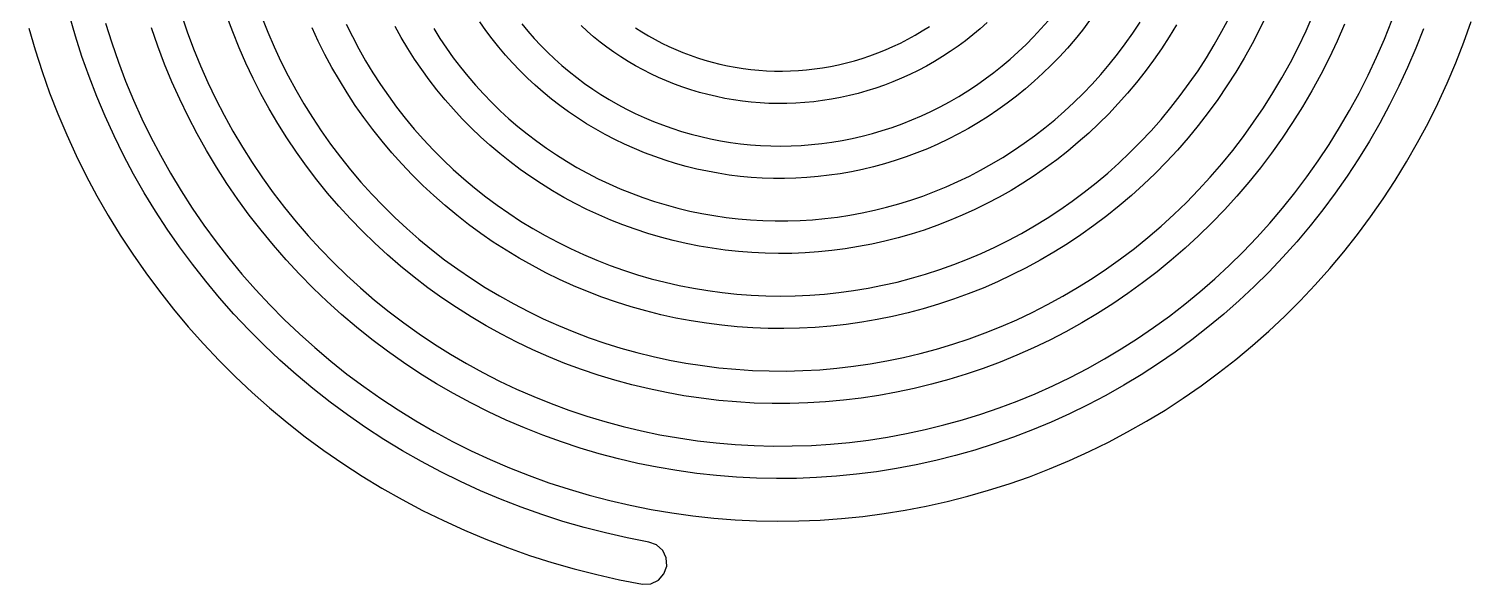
# Model space of a CAD drawing. Header units: metres. Extents: x -106 to 106, y -110 to 110.
# Drawn here: x -102.6 to 100.8, y -109.9 to -31.7 of the extents above; entities that cross this region are included whole.
import ezdxf

# ---------------------------------------------------------------- set-up
doc = ezdxf.new("R2010")
doc.units = ezdxf.units.M

msp = doc.modelspace()

# ---------------------------------------------------------------- linework, layer by layer
for p, q in [((-95.9902, -32.6777), (-96.8218, -29.7863)), ((-81.0438, -29.6578), (-80.2212, -32.0862)), ((-73.8233, -32.0993), (-74.6503, -29.858)), ((-69.7101, -30.0219), (-68.8794, -32.119)), ((65.612, -32.0011), (66.6236, -30.0817)), ((71.9297, -29.6473), (70.9272, -31.7273)), ((77.4769, -31.9337), (78.4837, -29.6565)), ((88.5155, -33.0946), (89.553, -30.4863)), ((-102.557, -31.5505), (-101.67, -34.6113)), ((-91.744, -30.8753), (-90.8814, -33.6181)), ((-84.3737, -34.0892), (-85.2541, -31.5364)), ((-80.2212, -32.0862), (-79.3257, -34.4918)), ((-72.929, -34.3178), (-73.8233, -32.0993)), ((-68.8794, -32.119), (-67.9855, -34.1932)), ((-61.7513, -33.3888), (-62.6253, -31.4973)), ((-57.8135, -30.9993), (-56.9551, -32.7506)), ((-50.0648, -32.8865), (-50.9333, -31.3344)), ((-45.4917, -31.6175), (-44.614, -33.0126)), ((-38.1281, -31.88), (-38.9785, -30.673)), ((-37.2403, -33.0635), (-38.1281, -31.88)), ((-33.0763, -30.9523), (-32.2145, -31.9904)), ((-32.2145, -31.9904), (-31.3201, -33.0045)), ((-23.8452, -31.9908), (-24.7217, -31.191)), ((-22.9431, -32.7661), (-23.8452, -31.9908)), ((-17.0273, -31.4914), (-16.1305, -32.072)), ((-16.1305, -32.072), (-15.2142, -32.6271)), ((22.373, -32.553), (23.388, -31.9556)), ((23.388, -31.9556), (24.3871, -31.3266)), ((30.5308, -32.512), (29.4866, -33.3285)), ((31.5524, -31.6628), (30.5308, -32.512)), ((32.5505, -30.7815), (31.5524, -31.6628)), ((39.0683, -32.7822), (40.1021, -31.6707)), ((40.1021, -31.6707), (41.1042, -30.5267)), ((45.9578, -31.8227), (44.9131, -33.1128)), ((46.9655, -30.4998), (45.9578, -31.8227)), ((51.9976, -33.7676), (53.0619, -32.2621)), ((53.0619, -32.2621), (54.0826, -30.7232)), ((59.2328, -31.0979), (58.1971, -32.7924)), ((64.5452, -33.887), (65.612, -32.0011)), ((70.9272, -31.7273), (69.8647, -33.7739)), ((76.4042, -34.1772), (77.4769, -31.9337)), ((82.8955, -30.9933), (81.847, -33.4011)), ((94.0186, -31.6408), (92.9448, -34.3813)), ((99.7052, -33.5545), (100.752, -30.6109)), ((-95.0722, -35.546), (-95.9902, -32.6777)), ((-90.8814, -33.6181), (-89.9368, -36.3368)), ((-83.4169, -36.6174), (-84.3737, -34.0892)), ((-79.3257, -34.4918), (-78.358, -36.8725)), ((-71.968, -36.5115), (-72.929, -34.3178)), ((-67.9855, -34.1932), (-67.0292, -36.2426)), ((-60.8201, -35.2562), (-61.7513, -33.3888)), ((-56.9551, -32.7506), (-56.0436, -34.4783)), ((-56.0436, -34.4783), (-55.0797, -36.1806)), ((-49.1491, -34.4146), (-50.0648, -32.8865)), ((-48.1867, -35.9173), (-49.1491, -34.4146)), ((-44.614, -33.0126), (-43.6936, -34.3835)), ((-43.6936, -34.3835), (-42.7311, -35.7287)), ((-36.3159, -34.2223), (-37.2403, -33.0635)), ((-35.3553, -35.3553), (-36.3159, -34.2223)), ((-31.3201, -33.0045), (-30.3939, -33.9937)), ((-30.3939, -33.9937), (-29.4364, -34.9569)), ((-22.0158, -33.5159), (-22.9431, -32.7661)), ((-21.0642, -34.2394), (-22.0158, -33.5159)), ((-20.0891, -34.9359), (-21.0642, -34.2394)), ((-15.2142, -32.6271), (-14.2792, -33.1559)), ((-14.2792, -33.1559), (-13.3261, -33.6579)), ((-13.3261, -33.6579), (-12.3558, -34.1324)), ((-12.3558, -34.1324), (-11.369, -34.579)), ((18.1753, -34.6189), (19.2434, -34.1516)), ((19.2434, -34.1516), (20.2998, -33.6513)), ((20.2998, -33.6513), (21.3433, -33.1183)), ((21.3433, -33.1183), (22.373, -32.553)), ((28.4209, -34.1118), (27.3347, -34.8612)), ((29.4866, -33.3285), (28.4209, -34.1118)), ((36.91, -34.904), (38.0039, -33.8602)), ((38.0039, -33.8602), (39.0683, -32.7822)), ((43.8323, -34.3689), (42.7166, -35.5901)), ((44.9131, -33.1128), (43.8323, -34.3689)), ((50.8907, -35.2384), (51.9976, -33.7676)), ((57.113, -34.4528), (55.9817, -36.0778)), ((58.1971, -32.7924), (57.113, -34.4528)), ((63.4244, -35.7378), (64.5452, -33.887)), ((69.8647, -33.7739), (68.7433, -35.7855)), ((75.2666, -36.3853), (76.4042, -34.1772)), ((81.847, -33.4011), (80.7286, -35.774)), ((87.4022, -35.6682), (88.5155, -33.0946)), ((92.9448, -34.3813), (91.7912, -37.086)), ((98.5721, -36.4629), (99.7052, -33.5545)), ((-101.67, -34.6113), (-100.692, -37.6473)), ((-94.0685, -38.3886), (-95.0722, -35.546)), ((-89.9368, -36.3368), (-88.9108, -39.0291)), ((-70.941, -38.6783), (-71.968, -36.5115)), ((-67.0292, -36.2426), (-66.011, -38.2653)), ((-59.8324, -37.0977), (-60.8201, -35.2562)), ((-55.0797, -36.1806), (-54.064, -37.856)), ((-47.1783, -37.3931), (-48.1867, -35.9173)), ((-42.7311, -35.7287), (-41.7271, -37.0471)), ((-34.3595, -36.4614), (-35.3553, -35.3553)), ((-33.3291, -37.5395), (-34.3595, -36.4614)), ((-29.4364, -34.9569), (-28.4486, -35.8932)), ((-28.4486, -35.8932), (-27.431, -36.8015)), ((-19.091, -35.6046), (-20.0891, -34.9359)), ((-18.071, -36.2448), (-19.091, -35.6046)), ((-17.0297, -36.8558), (-18.071, -36.2448)), ((-11.369, -34.579), (-10.3665, -34.9969)), ((-10.3665, -34.9969), (-9.3493, -35.3857)), ((-9.3493, -35.3857), (-8.3181, -35.7449)), ((-8.3181, -35.7449), (-7.27379, -36.074)), ((-7.27379, -36.074), (-6.21725, -36.3725)), ((-6.21725, -36.3725), (-5.1494, -36.6399)), ((11.5772, -36.7181), (12.6942, -36.4529)), ((12.6942, -36.4529), (13.8058, -36.1537)), ((13.8058, -36.1537), (14.9106, -35.8205)), ((14.9106, -35.8205), (16.0079, -35.4536)), ((16.0079, -35.4536), (17.0965, -35.053)), ((17.0965, -35.053), (18.1753, -34.6189)), ((25.1052, -36.2565), (23.9641, -36.9015)), ((26.2291, -35.5763), (25.1052, -36.2565)), ((27.3347, -34.8612), (26.2291, -35.5763)), ((34.6381, -36.8858), (35.7877, -35.9128)), ((35.7877, -35.9128), (36.91, -34.904)), ((42.7166, -35.5901), (41.567, -36.7754)), ((49.7424, -36.6733), (50.8907, -35.2384)), ((55.9817, -36.0778), (54.8044, -37.666)), ((62.2506, -37.552), (63.4244, -35.7378)), ((68.7433, -35.7855), (67.5642, -37.7603)), ((74.0654, -38.556), (75.2666, -36.3853)), ((80.7286, -35.774), (79.5416, -38.11)), ((86.2141, -38.2048), (87.4022, -35.6682)), ((97.3543, -39.3337), (98.5721, -36.4629)), ((-100.692, -37.6473), (-99.6237, -40.6557)), ((-92.9796, -41.2029), (-94.0685, -38.3886)), ((-82.3842, -39.1189), (-83.4169, -36.6174)), ((-78.358, -36.8725), (-77.3188, -39.2261)), ((-66.011, -38.2653), (-64.9318, -40.2594)), ((-58.7889, -38.9115), (-59.8324, -37.0977)), ((-54.064, -37.856), (-52.9974, -39.503)), ((-46.1248, -38.8407), (-47.1783, -37.3931)), ((-41.7271, -37.0471), (-40.6825, -38.3372)), ((-40.6825, -38.3372), (-39.598, -39.598)), ((-32.2649, -38.5884), (-33.3291, -37.5395)), ((-31.1678, -39.6072), (-32.2649, -38.5884)), ((-27.431, -36.8015), (-26.3845, -37.681)), ((-26.3845, -37.681), (-25.31, -38.5307)), ((-25.31, -38.5307), (-24.2081, -39.3498)), ((-15.9681, -37.4367), (-17.0297, -36.8558)), ((-14.887, -37.9871), (-15.9681, -37.4367)), ((-13.7872, -38.5061), (-14.887, -37.9871)), ((-12.6697, -38.9933), (-13.7872, -38.5061)), ((-5.1494, -36.6399), (-4.07114, -36.8759)), ((-4.07114, -36.8759), (-2.9834, -37.0802)), ((-2.9834, -37.0802), (-1.88712, -37.2522)), ((-1.88712, -37.2522), (-0.78323, -37.3918)), ((-0.78323, -37.3918), (0.32724, -37.4986)), ((0.32724, -37.4986), (1.44337, -37.5723)), ((1.44337, -37.5723), (2.56416, -37.6127)), ((2.56416, -37.6127), (3.68863, -37.6196)), ((3.68863, -37.6196), (4.81573, -37.5928)), ((4.81573, -37.5928), (5.9445, -37.5322)), ((5.9445, -37.5322), (7.07388, -37.4375)), ((7.07388, -37.4375), (8.20288, -37.3089)), ((8.20288, -37.3089), (9.33044, -37.1461)), ((9.33044, -37.1461), (10.4556, -36.9492)), ((10.4556, -36.9492), (11.5772, -36.7181)), ((20.4485, -38.6205), (19.2496, -39.1205)), ((21.6346, -38.0839), (20.4485, -38.6205)), ((22.8069, -37.5107), (21.6346, -38.0839)), ((23.9641, -36.9015), (22.8069, -37.5107)), ((32.2615, -38.7215), (33.4623, -37.8223)), ((33.4623, -37.8223), (34.6381, -36.8858)), ((40.3849, -37.9239), (39.1712, -39.0347)), ((41.567, -36.7754), (40.3849, -37.9239)), ((47.3263, -39.4308), (48.5539, -38.0711)), ((48.5539, -38.0711), (49.7424, -36.6733)), ((54.8044, -37.666), (53.5822, -39.2162)), ((61.0251, -39.328), (62.2506, -37.552)), ((67.5642, -37.7603), (66.3284, -39.6967)), ((72.8017, -40.6875), (74.0654, -38.556)), ((79.5416, -38.11), (78.2872, -40.407)), ((84.9526, -40.7025), (86.2141, -38.2048)), ((91.7912, -37.086), (90.559, -39.7526)), ((-99.6237, -40.6557), (-98.4651, -43.6337)), ((-88.9108, -39.0291), (-87.8042, -41.6925)), ((-81.2764, -41.5912), (-82.3842, -39.1189)), ((-77.3188, -39.2261), (-76.2089, -41.5504)), ((-69.8487, -40.8163), (-70.941, -38.6783)), ((-64.9318, -40.2594), (-63.7923, -42.2232)), ((-57.6904, -40.6961), (-58.7889, -38.9115)), ((-52.9974, -39.503), (-51.8805, -41.12)), ((-45.0267, -40.2586), (-46.1248, -38.8407)), ((-43.8851, -41.6454), (-45.0267, -40.2586)), ((-39.598, -39.598), (-38.4744, -40.828)), ((-30.0385, -40.5948), (-31.1678, -39.6072)), ((-28.8781, -41.5501), (-30.0385, -40.5948)), ((-24.2081, -39.3498), (-23.08, -40.1373)), ((-23.08, -40.1373), (-21.9263, -40.8925)), ((-11.5354, -39.448), (-12.6697, -38.9933)), ((-10.3853, -39.8696), (-11.5354, -39.448)), ((-9.22021, -40.2576), (-10.3853, -39.8696)), ((-8.04129, -40.6115), (-9.22021, -40.2576)), ((-6.84947, -40.9308), (-8.04129, -40.6115)), ((15.5879, -40.3969), (14.3493, -40.7472)), ((16.8182, -40.0089), (15.5879, -40.3969)), ((18.0392, -39.5833), (16.8182, -40.0089)), ((19.2496, -39.1205), (18.0392, -39.5833)), ((28.5209, -41.1894), (29.7896, -40.4057)), ((29.7896, -40.4057), (31.0369, -39.5828)), ((31.0369, -39.5828), (32.2615, -38.7215)), ((37.9272, -40.1069), (36.6542, -41.1398)), ((39.1712, -39.0347), (37.9272, -40.1069)), ((46.0608, -40.7511), (47.3263, -39.4308)), ((53.5822, -39.2162), (52.3163, -40.7271)), ((59.7491, -41.0644), (61.0251, -39.328)), ((66.3284, -39.6967), (65.0373, -41.5931)), ((78.2872, -40.407), (76.9665, -42.6632)), ((90.559, -39.7526), (89.2495, -42.3788)), ((96.053, -42.1643), (97.3543, -39.3337)), ((-91.8065, -43.9863), (-92.9796, -41.2029)), ((-87.8042, -41.6925), (-86.6177, -44.3245)), ((-80.0944, -44.0323), (-81.2764, -41.5912)), ((-76.2089, -41.5504), (-75.0291, -43.8434)), ((-68.6919, -42.9234), (-69.8487, -40.8163)), ((-63.7923, -42.2232), (-62.5933, -44.1547)), ((-56.5377, -42.4497), (-57.6904, -40.6961)), ((-55.3316, -44.1707), (-56.5377, -42.4497)), ((-51.8805, -41.12), (-50.7143, -42.7054)), ((-42.7008, -43), (-43.8851, -41.6454)), ((-38.4744, -40.828), (-37.3127, -42.0262)), ((-37.3127, -42.0262), (-36.1136, -43.1914)), ((-27.6874, -42.4723), (-28.8781, -41.5501)), ((-26.4673, -43.3604), (-27.6874, -42.4723)), ((-21.9263, -40.8925), (-20.7482, -41.6144)), ((-20.7482, -41.6144), (-19.5465, -42.3024)), ((-19.5465, -42.3024), (-18.3221, -42.9557)), ((-5.64577, -41.2151), (-6.84947, -40.9308)), ((-4.4312, -41.4639), (-5.64577, -41.2151)), ((-3.20685, -41.6768), (-4.4312, -41.4639)), ((-1.97375, -41.8535), (-3.20685, -41.6768)), ((-0.73299, -41.9936), (-1.97375, -41.8535)), ((0.51433, -42.0968), (-0.73299, -41.9936)), ((1.76715, -42.163), (0.51433, -42.0968)), ((3.02434, -42.1917), (1.76715, -42.163)), ((4.28477, -42.1829), (3.02434, -42.1917)), ((5.54735, -42.1364), (4.28477, -42.1829)), ((6.81093, -42.052), (5.54735, -42.1364)), ((8.07437, -41.9296), (6.81093, -42.052)), ((9.33652, -41.7692), (8.07437, -41.9296)), ((10.5963, -41.5708), (9.33652, -41.7692)), ((11.8524, -41.3342), (10.5963, -41.5708)), ((13.1038, -41.0597), (11.8524, -41.3342)), ((14.3493, -40.7472), (13.1038, -41.0597)), ((24.5983, -43.3008), (25.924, -42.6375)), ((25.924, -42.6375), (27.2319, -41.9335)), ((27.2319, -41.9335), (28.5209, -41.1894)), ((35.3533, -42.1324), (34.0259, -43.0842)), ((36.6542, -41.1398), (35.3533, -42.1324)), ((43.4212, -43.2699), (44.7587, -42.0312)), ((44.7587, -42.0312), (46.0608, -40.7511)), ((51.008, -42.1975), (49.6586, -43.6261)), ((52.3163, -40.7271), (51.008, -42.1975)), ((58.4239, -42.7598), (59.7491, -41.0644)), ((65.0373, -41.5931), (63.6922, -43.4478)), ((71.4768, -42.778), (72.8017, -40.6875)), ((76.9665, -42.6632), (75.581, -44.8767)), ((83.6189, -43.1589), (84.9526, -40.7025)), ((89.2495, -42.3788), (87.864, -44.9623)), ((94.6695, -44.9524), (96.053, -42.1643)), ((-98.4651, -43.6337), (-97.2175, -46.5788)), ((-90.5501, -46.7364), (-91.8065, -43.9863)), ((-86.6177, -44.3245), (-85.3523, -46.9228)), ((-78.8391, -46.4398), (-80.0944, -44.0323)), ((-75.0291, -43.8434), (-73.7802, -46.103)), ((-67.4715, -44.9979), (-68.6919, -42.9234)), ((-62.5933, -44.1547), (-61.3358, -46.0522)), ((-54.0732, -45.8574), (-55.3316, -44.1707)), ((-50.7143, -42.7054), (-49.4996, -44.2578)), ((-49.4996, -44.2578), (-48.2374, -45.7756)), ((-41.4747, -44.3208), (-42.7008, -43)), ((-40.2077, -45.6068), (-41.4747, -44.3208)), ((-36.1136, -43.1914), (-34.8782, -44.3223)), ((-34.8782, -44.3223), (-33.6075, -45.4179)), ((-25.2188, -44.2133), (-26.4673, -43.3604)), ((-23.943, -45.0303), (-25.2188, -44.2133)), ((-18.3221, -42.9557), (-17.0762, -43.5734)), ((-17.0762, -43.5734), (-15.8098, -44.155)), ((-15.8098, -44.155), (-14.5238, -44.6996)), ((-14.5238, -44.6996), (-13.2194, -45.2068)), ((20.5273, -45.0431), (21.8987, -44.504)), ((21.8987, -44.504), (23.2561, -43.9231)), ((23.2561, -43.9231), (24.5983, -43.3008)), ((32.6731, -43.9944), (31.2964, -44.8623)), ((34.0259, -43.0842), (32.6731, -43.9944)), ((40.6456, -45.6196), (42.0497, -44.4664)), ((42.0497, -44.4664), (43.4212, -43.2699)), ((49.6586, -43.6261), (48.2693, -45.0119)), ((55.631, -46.022), (57.0508, -44.4128)), ((57.0508, -44.4128), (58.4239, -42.7598)), ((63.6922, -43.4478), (62.2943, -45.2595)), ((70.092, -44.8257), (71.4768, -42.778)), ((82.2142, -45.5721), (83.6189, -43.1589)), ((-97.2175, -46.5788), (-95.8818, -49.4883)), ((-89.2112, -49.4506), (-90.5501, -46.7364)), ((-77.5113, -48.8115), (-78.8391, -46.4398)), ((-73.7802, -46.103), (-72.4632, -48.3269)), ((-66.1884, -47.0376), (-67.4715, -44.9979)), ((-61.3358, -46.0522), (-60.0208, -47.9139)), ((-52.7633, -47.5083), (-54.0732, -45.8574)), ((-48.2374, -45.7756), (-46.9286, -47.2574)), ((-38.901, -46.8564), (-40.2077, -45.6068)), ((-33.6075, -45.4179), (-32.3024, -46.477)), ((-32.3024, -46.477), (-30.964, -47.4986)), ((-22.6409, -45.8105), (-23.943, -45.0303)), ((-21.3136, -46.5529), (-22.6409, -45.8105)), ((-19.9621, -47.2568), (-21.3136, -46.5529)), ((-13.2194, -45.2068), (-11.8977, -45.6759)), ((-11.8977, -45.6759), (-10.5597, -46.1062)), ((-10.5597, -46.1062), (-9.2067, -46.4973)), ((-9.2067, -46.4973), (-7.83975, -46.8486)), ((14.928, -46.7757), (16.3423, -46.4065)), ((16.3423, -46.4065), (17.7478, -45.9946)), ((17.7478, -45.9946), (19.1433, -45.54)), ((19.1433, -45.54), (20.5273, -45.0431)), ((28.4762, -46.4689), (27.0354, -47.2064)), ((29.8969, -45.6873), (28.4762, -46.4689)), ((31.2964, -44.8623), (29.8969, -45.6873)), ((37.7445, -47.7929), (39.21, -46.7287)), ((39.21, -46.7287), (40.6456, -45.6196)), ((46.8417, -46.3537), (45.377, -47.6505)), ((48.2693, -45.0119), (46.8417, -46.3537)), ((54.1661, -47.5861), (55.631, -46.022)), ((62.2943, -45.2595), (60.8451, -47.0264)), ((68.6488, -46.829), (70.092, -44.8257)), ((75.581, -44.8767), (74.132, -47.0456)), ((80.7401, -47.94), (82.2142, -45.5721)), ((87.864, -44.9623), (86.4038, -47.5009)), ((93.2053, -47.6955), (94.6695, -44.9524)), ((-85.3523, -46.9228), (-84.0088, -49.485)), ((-72.4632, -48.3269), (-71.0791, -50.5133)), ((-64.8436, -49.0408), (-66.1884, -47.0376)), ((-60.0208, -47.9139), (-58.6492, -49.7381)), ((-51.403, -49.1217), (-52.7633, -47.5083)), ((-46.9286, -47.2574), (-45.5744, -48.7018)), ((-45.5744, -48.7018), (-44.1756, -50.1074)), ((-37.5553, -48.0686), (-38.901, -46.8564)), ((-36.172, -49.2422), (-37.5553, -48.0686)), ((-30.964, -47.4986), (-29.5933, -48.4817)), ((-29.5933, -48.4817), (-28.1916, -49.4251)), ((-18.5875, -47.9214), (-19.9621, -47.2568)), ((-17.191, -48.546), (-18.5875, -47.9214)), ((-15.7739, -49.1299), (-17.191, -48.546)), ((-7.83975, -46.8486), (-6.46005, -47.1596)), ((-6.46005, -47.1596), (-5.06879, -47.4299)), ((-5.06879, -47.4299), (-3.66716, -47.6591)), ((-3.66716, -47.6591), (-2.25639, -47.8468)), ((-2.25639, -47.8468), (-0.83771, -47.9927)), ((-0.83771, -47.9927), (0.58763, -48.0964)), ((0.58763, -48.0964), (2.0184, -48.1577)), ((2.0184, -48.1577), (3.45332, -48.1764)), ((3.45332, -48.1764), (4.89111, -48.1522)), ((4.89111, -48.1522), (6.33051, -48.0851)), ((6.33051, -48.0851), (7.77022, -47.9748)), ((7.77022, -47.9748), (9.20894, -47.8214)), ((9.20894, -47.8214), (10.6454, -47.6247)), ((10.6454, -47.6247), (12.0782, -47.3849)), ((12.0782, -47.3849), (13.5062, -47.1018)), ((13.5062, -47.1018), (14.928, -46.7757)), ((24.0992, -48.5476), (22.6066, -49.1503)), ((25.5759, -47.8995), (24.0992, -48.5476)), ((27.0354, -47.2064), (25.5759, -47.8995)), ((36.2505, -48.8113), (37.7445, -47.7929)), ((45.377, -47.6505), (43.8766, -48.9013)), ((52.6575, -49.1039), (54.1661, -47.5861)), ((59.3459, -48.7473), (57.7983, -50.4207)), ((60.8451, -47.0264), (59.3459, -48.7473)), ((65.5924, -50.6956), (67.1484, -48.7862)), ((67.1484, -48.7862), (68.6488, -46.829)), ((74.132, -47.0456), (72.6209, -49.168)), ((79.198, -50.2605), (80.7401, -47.94)), ((86.4038, -47.5009), (84.8705, -49.9925)), ((91.6617, -50.3914), (93.2053, -47.6955)), ((-95.8818, -49.4883), (-94.4589, -52.3594)), ((-87.7909, -52.1264), (-89.2112, -49.4506)), ((-84.0088, -49.485), (-82.5884, -52.0087)), ((-76.1121, -51.1452), (-77.5113, -48.8115)), ((-71.0791, -50.5133), (-69.6291, -52.66)), ((-63.4381, -51.0055), (-64.8436, -49.0408)), ((-58.6492, -49.7381), (-57.2221, -51.5231)), ((-49.9933, -50.6962), (-51.403, -49.1217)), ((-48.5354, -52.2303), (-49.9933, -50.6962)), ((-44.1756, -50.1074), (-42.7336, -51.4728)), ((-34.752, -50.3759), (-36.172, -49.2422)), ((-33.2966, -51.4687), (-34.752, -50.3759)), ((-28.1916, -49.4251), (-26.7599, -50.328)), ((-26.7599, -50.328), (-25.2994, -51.1894)), ((-14.3372, -49.6723), (-15.7739, -49.1299)), ((-12.8821, -50.1726), (-14.3372, -49.6723)), ((-11.41, -50.6302), (-12.8821, -50.1726)), ((-9.92206, -51.0446), (-11.41, -50.6302)), ((18.0473, -50.6827), (16.505, -51.1006)), ((19.5792, -50.2182), (18.0473, -50.6827)), ((21.0995, -49.7073), (19.5792, -50.2182)), ((22.6066, -49.1503), (21.0995, -49.7073)), ((31.6112, -51.5847), (33.1823, -50.7079)), ((33.1823, -50.7079), (34.7292, -49.7832)), ((34.7292, -49.7832), (36.2505, -48.8113)), ((42.342, -50.105), (40.7747, -51.2608)), ((43.8766, -48.9013), (42.342, -50.105)), ((49.5147, -51.9955), (51.1065, -50.5741)), ((51.1065, -50.5741), (52.6575, -49.1039)), ((57.7983, -50.4207), (56.2037, -52.0452)), ((63.9823, -52.5557), (65.5924, -50.6956)), ((72.6209, -49.168), (71.0492, -51.2423)), ((77.5892, -52.5319), (79.198, -50.2605)), ((84.8705, -49.9925), (83.2654, -52.435)), ((90.0402, -53.0378), (91.6617, -50.3914)), ((-94.4589, -52.3594), (-92.95, -55.1897)), ((-86.2903, -54.7615), (-87.7909, -52.1264)), ((-82.5884, -52.0087), (-81.0922, -54.4917)), ((-74.6426, -53.4389), (-76.1121, -51.1452)), ((-69.6291, -52.66), (-68.1141, -54.7652)), ((-61.9731, -52.93), (-63.4381, -51.0055)), ((-57.2221, -51.5231), (-55.7408, -53.267)), ((-47.0304, -53.7224), (-48.5354, -52.2303)), ((-42.7336, -51.4728), (-41.2493, -52.7967)), ((-41.2493, -52.7967), (-39.7241, -54.0778)), ((-31.8069, -52.5194), (-33.2966, -51.4687)), ((-30.284, -53.5269), (-31.8069, -52.5194)), ((-25.2994, -51.1894), (-23.8112, -52.0083)), ((-23.8112, -52.0083), (-22.2968, -52.7839)), ((-22.2968, -52.7839), (-20.7572, -53.5154)), ((-8.41956, -51.4152), (-9.92206, -51.0446)), ((-6.90378, -51.7414), (-8.41956, -51.4152)), ((-5.37604, -52.0229), (-6.90378, -51.7414)), ((-3.83768, -52.2593), (-5.37604, -52.0229)), ((-2.29001, -52.45), (-3.83768, -52.2593)), ((-0.73441, -52.5949), (-2.29001, -52.45)), ((0.82777, -52.6935), (-0.73441, -52.5949)), ((2.39516, -52.7456), (0.82777, -52.6935)), ((3.96637, -52.7511), (2.39516, -52.7456)), ((5.54001, -52.7097), (3.96637, -52.7511)), ((7.11465, -52.6212), (5.54001, -52.7097)), ((8.68893, -52.4856), (7.11465, -52.6212)), ((10.2614, -52.3029), (8.68893, -52.4856)), ((11.8307, -52.073), (10.2614, -52.3029)), ((13.3953, -51.7959), (11.8307, -52.073)), ((14.9539, -51.4717), (13.3953, -51.7959)), ((16.505, -51.1006), (14.9539, -51.4717)), ((28.402, -53.1922), (30.0172, -52.413)), ((30.0172, -52.413), (31.6112, -51.5847)), ((39.1761, -52.3678), (37.5478, -53.4252)), ((40.7747, -51.2608), (39.1761, -52.3678)), ((47.8836, -53.3671), (49.5147, -51.9955)), ((56.2037, -52.0452), (54.5636, -53.6196)), ((62.3197, -54.3649), (63.9823, -52.5557)), ((71.0492, -51.2423), (69.4184, -53.2666)), ((75.9156, -54.752), (77.5892, -52.5319)), ((83.2654, -52.435), (81.5902, -54.8263)), ((-84.7106, -57.3534), (-86.2903, -54.7615)), ((-81.0922, -54.4917), (-79.5212, -56.9316)), ((-73.104, -55.6903), (-74.6426, -53.4389)), ((-68.1141, -54.7652), (-66.5355, -56.8267)), ((-60.4496, -54.8124), (-61.9731, -52.93)), ((-58.869, -56.6509), (-60.4496, -54.8124)), ((-55.7408, -53.267), (-54.2062, -54.9684)), ((-45.4796, -55.1711), (-47.0304, -53.7224)), ((-39.7241, -54.0778), (-38.1591, -55.3148)), ((-28.7294, -54.4902), (-30.284, -53.5269)), ((-27.1442, -55.4083), (-28.7294, -54.4902)), ((-20.7572, -53.5154), (-19.1939, -54.2019)), ((-19.1939, -54.2019), (-17.608, -54.8427)), ((-17.608, -54.8427), (-16.0011, -55.437)), ((23.4439, -55.2303), (25.1138, -54.6013)), ((25.1138, -54.6013), (26.767, -53.9218)), ((26.767, -53.9218), (28.402, -53.1922)), ((35.8913, -54.4321), (34.2082, -55.3878)), ((37.5478, -53.4252), (35.8913, -54.4321)), ((44.5098, -55.9565), (46.2148, -54.6878)), ((46.2148, -54.6878), (47.8836, -53.3671)), ((54.5636, -53.6196), (52.8797, -55.1425)), ((60.6061, -56.1218), (62.3197, -54.3649)), ((69.4184, -53.2666), (67.7301, -55.2393)), ((74.1785, -56.9192), (75.9156, -54.752)), ((81.5902, -54.8263), (79.8465, -57.1645)), ((88.3426, -55.6323), (90.0402, -53.0378)), ((-92.95, -55.1897), (-91.3563, -57.9765)), ((-71.4974, -57.8975), (-73.104, -55.6903)), ((-66.5355, -56.8267), (-64.8945, -58.8427)), ((-57.2325, -58.4439), (-58.869, -56.6509)), ((-54.2062, -54.9684), (-52.6197, -56.6256)), ((-52.6197, -56.6256), (-50.9826, -58.2369)), ((-43.8841, -56.5751), (-45.4796, -55.1711)), ((-42.2454, -57.9329), (-43.8841, -56.5751)), ((-38.1591, -55.3148), (-36.5556, -56.5064)), ((-36.5556, -56.5064), (-34.915, -57.6516)), ((-25.5298, -56.2802), (-27.1442, -55.4083)), ((-23.8876, -57.1051), (-25.5298, -56.2802)), ((-16.0011, -55.437), (-14.3743, -55.9841)), ((-14.3743, -55.9841), (-12.7291, -56.4834)), ((-12.7291, -56.4834), (-11.0669, -56.9344)), ((16.6279, -57.2335), (18.3492, -56.8102)), ((18.3492, -56.8102), (20.06, -56.335)), ((20.06, -56.335), (21.7587, -55.8083)), ((21.7587, -55.8083), (23.4439, -55.2303)), ((32.5, -56.2916), (30.7683, -57.143)), ((34.2082, -55.3878), (32.5, -56.2916)), ((42.7703, -57.1722), (44.5098, -55.9565)), ((51.1535, -56.6127), (49.3867, -58.0292)), ((52.8797, -55.1425), (51.1535, -56.6127)), ((58.8432, -57.825), (60.6061, -56.1218)), ((67.7301, -55.2393), (65.986, -57.1589)), ((72.3798, -59.0315), (74.1785, -56.9192)), ((86.5703, -58.1728), (88.3426, -55.6323)), ((-91.3563, -57.9765), (-89.6789, -60.7172)), ((-83.0529, -59.8997), (-84.7106, -57.3534)), ((-79.5212, -56.9316), (-77.8768, -59.3263)), ((-69.8242, -60.0583), (-71.4974, -57.8975)), ((-64.8945, -58.8427), (-63.1923, -60.8113)), ((-55.5413, -60.1895), (-57.2325, -58.4439)), ((-50.9826, -58.2369), (-49.2961, -59.8009)), ((-40.5646, -59.2431), (-42.2454, -57.9329)), ((-34.915, -57.6516), (-33.2386, -58.749)), ((-33.2386, -58.749), (-31.5277, -59.7977)), ((-22.2188, -57.882), (-23.8876, -57.1051)), ((-20.5249, -58.61), (-22.2188, -57.882)), ((-18.8074, -59.2885), (-20.5249, -58.61)), ((-11.0669, -56.9344), (-9.38918, -57.3363)), ((-9.38918, -57.3363), (-7.69731, -57.6887)), ((-7.69731, -57.6887), (-5.9928, -57.9912)), ((-5.9928, -57.9912), (-4.2771, -58.2432)), ((-4.2771, -58.2432), (-2.55173, -58.4443)), ((-2.55173, -58.4443), (-0.81818, -58.5943)), ((-0.81818, -58.5943), (0.92201, -58.6927)), ((0.92201, -58.6927), (2.66734, -58.7395)), ((2.66734, -58.7395), (4.41624, -58.7342)), ((4.41624, -58.7342), (6.16718, -58.6768)), ((6.16718, -58.6768), (7.91858, -58.5671)), ((7.91858, -58.5671), (9.66888, -58.4051)), ((9.66888, -58.4051), (11.4165, -58.1906)), ((11.4165, -58.1906), (13.16, -57.9239)), ((13.16, -57.9239), (14.8976, -57.6048)), ((14.8976, -57.6048), (16.6279, -57.2335)), ((27.241, -58.6857), (25.4486, -59.3761)), ((29.0148, -57.9412), (27.241, -58.6857)), ((30.7683, -57.143), (29.0148, -57.9412)), ((39.1942, -59.4412), (40.9979, -58.3341)), ((40.9979, -58.3341), (42.7703, -57.1722)), ((49.3867, -58.0292), (47.581, -59.3907)), ((57.0326, -59.473), (58.8432, -57.825)), ((65.986, -57.1589), (64.1877, -59.0236)), ((79.8465, -57.1645), (78.0359, -59.4474)), ((84.7251, -60.6572), (86.5703, -58.1728)), ((-89.6789, -60.7172), (-87.9193, -63.4094)), ((-81.3187, -62.398), (-83.0529, -59.8997)), ((-77.8768, -59.3263), (-76.1603, -61.6734)), ((-68.0856, -62.1707), (-69.8242, -60.0583)), ((-63.1923, -60.8113), (-61.4304, -62.7307)), ((-53.7968, -61.8862), (-55.5413, -60.1895)), ((-49.2961, -59.8009), (-47.5616, -61.316)), ((-38.8433, -60.5046), (-40.5646, -59.2431)), ((-37.0827, -61.716), (-38.8433, -60.5046)), ((-31.5277, -59.7977), (-29.7839, -60.7965)), ((-29.7839, -60.7965), (-28.0085, -61.7443)), ((-17.0677, -59.9165), (-18.8074, -59.2885)), ((-15.3072, -60.4934), (-17.0677, -59.9165)), ((-13.5275, -61.0185), (-15.3072, -60.4934)), ((21.8147, -60.5927), (19.9765, -61.1181)), ((23.6393, -60.0119), (21.8147, -60.5927)), ((25.4486, -59.3761), (23.6393, -60.0119)), ((35.5, -61.4878), (37.361, -60.4927)), ((37.361, -60.4927), (39.1942, -59.4412)), ((45.7379, -60.6963), (43.8594, -61.9448)), ((47.581, -59.3907), (45.7379, -60.6963)), ((55.1761, -61.0646), (57.0326, -59.473)), ((62.3368, -60.832), (60.4353, -62.5826)), ((64.1877, -59.0236), (62.3368, -60.832)), ((70.5211, -61.0873), (72.3798, -59.0315)), ((78.0359, -59.4474), (76.1603, -61.6734)), ((82.8088, -63.0834), (84.7251, -60.6572)), ((-79.5093, -64.8462), (-81.3187, -62.398)), ((-76.1603, -61.6734), (-74.373, -63.9708)), ((-66.2831, -64.2327), (-68.0856, -62.1707)), ((-61.4304, -62.7307), (-59.6102, -64.599)), ((-52.0006, -63.5323), (-53.7968, -61.8862)), ((-47.5616, -61.316), (-45.7805, -62.7808)), ((-45.7805, -62.7808), (-43.9544, -64.1938)), ((-35.2845, -62.8762), (-37.0827, -61.716)), ((-33.45, -63.9839), (-35.2845, -62.8762)), ((-28.0085, -61.7443), (-26.203, -62.6403)), ((-26.203, -62.6403), (-24.369, -63.4835)), ((-11.7301, -61.4912), (-13.5275, -61.0185)), ((-9.9165, -61.9108), (-11.7301, -61.4912)), ((-8.08835, -62.2769), (-9.9165, -61.9108)), ((-6.24721, -62.589), (-8.08835, -62.2769)), ((-4.39465, -62.8465), (-6.24721, -62.589)), ((-2.5323, -63.0492), (-4.39465, -62.8465)), ((10.6398, -62.9065), (8.7552, -63.0954)), ((12.521, -62.6613), (10.6398, -62.9065)), ((14.3969, -62.3597), (12.521, -62.6613)), ((16.2659, -62.0019), (14.3969, -62.3597)), ((18.1263, -61.588), (16.2659, -62.0019)), ((19.9765, -61.1181), (18.1263, -61.588)), ((31.7013, -63.3061), (33.6129, -62.4258)), ((33.6129, -62.4258), (35.5, -61.4878)), ((43.8594, -61.9448), (41.9471, -63.1354)), ((51.3324, -64.0733), (53.2755, -62.5984)), ((53.2755, -62.5984), (55.1761, -61.0646)), ((60.4353, -62.5826), (58.4848, -64.2739)), ((68.6042, -63.0848), (70.5211, -61.0873)), ((76.1603, -61.6734), (74.2213, -63.8404)), ((-87.9193, -63.4094), (-86.0788, -66.0506)), ((-77.6261, -67.2419), (-79.5093, -64.8462)), ((-74.373, -63.9708), (-72.5163, -66.2165)), ((-64.418, -66.2425), (-66.2831, -64.2327)), ((-59.6102, -64.599), (-57.7332, -66.4144)), ((-50.1539, -65.1262), (-52.0006, -63.5323)), ((-43.9544, -64.1938), (-42.0847, -65.5537)), ((-31.5808, -65.038), (-33.45, -63.9839)), ((-29.6784, -66.0375), (-31.5808, -65.038)), ((-24.369, -63.4835), (-22.508, -64.2728)), ((-22.508, -64.2728), (-20.6216, -65.0076)), ((-20.6216, -65.0076), (-18.7114, -65.6869)), ((-0.6618, -63.1965), (-2.5323, -63.0492)), ((1.21519, -63.2883), (-0.6618, -63.1965)), ((3.09706, -63.3243), (1.21519, -63.2883)), ((4.98215, -63.3042), (3.09706, -63.3243)), ((6.86874, -63.228), (4.98215, -63.3042)), ((8.7552, -63.0954), (6.86874, -63.228)), ((25.8383, -65.5944), (27.8123, -64.8909)), ((27.8123, -64.8909), (29.7672, -64.128)), ((29.7672, -64.128), (31.7013, -63.3061)), ((40.0028, -64.2672), (38.0283, -65.3392)), ((41.9471, -63.1354), (40.0028, -64.2672)), ((49.3488, -65.4881), (51.3324, -64.0733)), ((58.4848, -64.2739), (56.4872, -65.9047)), ((64.6032, -66.8986), (66.631, -65.0225)), ((66.631, -65.0225), (68.6042, -63.0848)), ((74.2213, -63.8404), (72.2209, -65.9468)), ((80.8232, -65.4493), (82.8088, -63.0834)), ((-86.0788, -66.0506), (-84.159, -68.6384)), ((-72.5163, -66.2165), (-70.5918, -68.4082)), ((-62.4921, -68.1982), (-64.418, -66.2425)), ((-57.7332, -66.4144), (-55.8008, -68.1753)), ((-48.2584, -66.6664), (-50.1539, -65.1262)), ((-46.3157, -68.1514), (-48.2584, -66.6664)), ((-42.0847, -65.5537), (-40.173, -66.859)), ((-40.173, -66.859), (-38.2208, -68.1086)), ((-27.7445, -66.9813), (-29.6784, -66.0375)), ((-25.7808, -67.8683), (-27.7445, -66.9813)), ((-18.7114, -65.6869), (-16.779, -66.3101)), ((-16.779, -66.3101), (-14.8261, -66.8763)), ((-14.8261, -66.8763), (-12.8544, -67.3849)), ((19.8204, -67.3438), (21.8405, -66.8212)), ((21.8405, -66.8212), (23.8471, -66.238)), ((23.8471, -66.238), (25.8383, -65.5944)), ((36.0255, -66.3507), (33.9962, -67.301)), ((38.0283, -65.3392), (36.0255, -66.3507)), ((45.2674, -68.1329), (47.3265, -66.8417)), ((47.3265, -66.8417), (49.3488, -65.4881)), ((56.4872, -65.9047), (54.4444, -67.4737)), ((62.5229, -68.7117), (64.6032, -66.8986)), ((72.2209, -65.9468), (70.1609, -67.9907)), ((78.7702, -67.753), (80.8232, -65.4493)), ((-84.159, -68.6384), (-82.1613, -71.1703)), ((-75.6708, -69.5828), (-77.6261, -67.2419)), ((-70.5918, -68.4082), (-68.601, -70.544)), ((-60.5067, -70.0977), (-62.4921, -68.1982)), ((-55.8008, -68.1753), (-53.8148, -69.8799)), ((-44.3272, -69.5798), (-46.3157, -68.1514)), ((-38.2208, -68.1086), (-36.2297, -69.3011)), ((-23.7887, -68.6978), (-25.7808, -67.8683)), ((-21.7702, -69.4687), (-23.7887, -68.6978)), ((-12.8544, -67.3849), (-10.8654, -67.8353)), ((-10.8654, -67.8353), (-8.86113, -68.227)), ((-8.86113, -68.227), (-6.84312, -68.5593)), ((-6.84312, -68.5593), (-4.81319, -68.8319)), ((-4.81319, -68.8319), (-2.7731, -69.0443)), ((-2.7731, -69.0443), (-0.72464, -69.1962)), ((7.51675, -69.1929), (9.57988, -69.0385)), ((9.57988, -69.0385), (11.6405, -68.8225)), ((11.6405, -68.8225), (13.6966, -68.545)), ((13.6966, -68.545), (15.7466, -68.2059)), ((15.7466, -68.2059), (17.7884, -67.8055)), ((17.7884, -67.8055), (19.8204, -67.3438)), ((29.8655, -69.0151), (27.768, -69.7778)), ((31.9422, -68.1893), (29.8655, -69.0151)), ((33.9962, -67.301), (31.9422, -68.1893)), ((43.1734, -69.361), (45.2674, -68.1329)), ((52.3583, -68.9795), (50.2308, -70.421)), ((54.4444, -67.4737), (52.3583, -68.9795)), ((60.3918, -70.4604), (62.5229, -68.7117)), ((70.1609, -67.9907), (68.0433, -69.9705)), ((76.6517, -69.9926), (78.7702, -67.753)), ((-73.6448, -71.8669), (-75.6708, -69.5828)), ((-68.601, -70.544), (-66.5456, -72.6218)), ((-58.4636, -71.9395), (-60.5067, -70.0977)), ((-53.8148, -69.8799), (-51.7767, -71.5267)), ((-42.2947, -70.9501), (-44.3272, -69.5798)), ((-40.2199, -72.261), (-42.2947, -70.9501)), ((-36.2297, -69.3011), (-34.2016, -70.4354)), ((-34.2016, -70.4354), (-32.138, -71.5102)), ((-19.7268, -70.1802), (-21.7702, -69.4687)), ((-17.6603, -70.8316), (-19.7268, -70.1802)), ((-15.5725, -71.422), (-17.6603, -70.8316)), ((-0.72464, -69.1962), (1.33037, -69.2872)), ((1.33037, -69.2872), (3.39017, -69.3171)), ((3.39017, -69.3171), (5.4529, -69.2858)), ((5.4529, -69.2858), (7.51675, -69.1929)), ((23.518, -71.112), (21.3695, -71.6825)), ((25.6515, -70.4769), (23.518, -71.112)), ((27.768, -69.7778), (25.6515, -70.4769)), ((38.8884, -71.6236), (41.0464, -70.5248)), ((41.0464, -70.5248), (43.1734, -69.361)), ((50.2308, -70.421), (48.0639, -71.7971)), ((58.2122, -72.1431), (60.3918, -70.4604)), ((68.0433, -69.9705), (65.87, -71.8845)), ((74.4697, -72.1662), (76.6517, -69.9926)), ((-82.1613, -71.1703), (-80.0874, -73.6441)), ((-71.5498, -74.092), (-73.6448, -71.8669)), ((-66.5456, -72.6218), (-64.4273, -74.6397)), ((-56.3645, -73.7217), (-58.4636, -71.9395)), ((-51.7767, -71.5267), (-49.6882, -73.1139)), ((-49.6882, -73.1139), (-47.551, -74.6401)), ((-38.1045, -73.5111), (-40.2199, -72.261)), ((-32.138, -71.5102), (-30.0406, -72.5245)), ((-30.0406, -72.5245), (-27.9114, -73.4773)), ((-13.4652, -71.9509), (-15.5725, -71.422)), ((-11.3403, -72.4174), (-13.4652, -71.9509)), ((-9.19945, -72.8212), (-11.3403, -72.4174)), ((-7.04466, -73.1616), (-9.19945, -72.8212)), ((-4.87775, -73.4382), (-7.04466, -73.1616)), ((14.8529, -73.0044), (12.6636, -73.3143)), ((17.035, -72.629), (14.8529, -73.0044)), ((19.2078, -72.1883), (17.035, -72.629)), ((21.3695, -71.6825), (19.2078, -72.1883)), ((34.4874, -73.6227), (36.7014, -72.6565)), ((36.7014, -72.6565), (38.8884, -71.6236)), ((45.8597, -73.1066), (43.6201, -74.3487)), ((48.0639, -71.7971), (45.8597, -73.1066)), ((55.9859, -73.7587), (58.2122, -72.1431)), ((65.87, -71.8845), (63.6432, -73.7313)), ((72.2263, -74.2719), (74.4697, -72.1662)), ((-80.0874, -73.6441), (-77.9389, -76.0574)), ((-69.3876, -76.256), (-71.5498, -74.092)), ((-64.4273, -74.6397), (-62.2477, -76.5958)), ((-54.211, -75.4426), (-56.3645, -73.7217)), ((-47.551, -74.6401), (-45.367, -76.1038)), ((-35.9503, -74.6993), (-38.1045, -73.5111)), ((-33.7591, -75.8243), (-35.9503, -74.6993)), ((-27.9114, -73.4773), (-25.752, -74.3675)), ((-25.752, -74.3675), (-23.5644, -75.1941)), ((-23.5644, -75.1941), (-21.3504, -75.9564)), ((-2.70064, -73.6505), (-4.87775, -73.4382)), ((-0.51521, -73.7982), (-2.70064, -73.6505)), ((1.67659, -73.881), (-0.51521, -73.7982)), ((3.87285, -73.8986), (1.67659, -73.881)), ((6.07164, -73.8508), (3.87285, -73.8986)), ((8.27098, -73.7376), (6.07164, -73.8508)), ((10.4689, -73.5587), (8.27098, -73.7376)), ((12.6636, -73.3143), (10.4689, -73.5587)), ((29.9865, -75.3526), (32.2484, -74.5217)), ((32.2484, -74.5217), (34.4874, -73.6227)), ((43.6201, -74.3487), (41.3472, -75.5223)), ((53.715, -75.3057), (55.9859, -73.7587)), ((63.6432, -73.7313), (61.3647, -75.5093)), ((69.9236, -76.3082), (72.2263, -74.2719)), ((-77.9389, -76.0574), (-75.7178, -78.408)), ((-67.1599, -78.3568), (-69.3876, -76.256)), ((-62.2477, -76.5958), (-60.0087, -78.4882)), ((-52.0049, -77.1005), (-54.211, -75.4426)), ((-49.7482, -78.6939), (-52.0049, -77.1005)), ((-45.367, -76.1038), (-43.1379, -77.5036)), ((-31.5328, -76.8849), (-33.7591, -75.8243)), ((-29.2732, -77.8801), (-31.5328, -76.8849)), ((-21.3504, -75.9564), (-19.1118, -76.6534)), ((-19.1118, -76.6534), (-16.8507, -77.2843)), ((23.0836, -77.4324), (25.402, -76.8085)), ((25.402, -76.8085), (27.7036, -76.1151)), ((27.7036, -76.1151), (29.9865, -75.3526)), ((39.0432, -76.6266), (36.71, -77.6607)), ((41.3472, -75.5223), (39.0432, -76.6266)), ((49.0481, -78.1893), (51.4017, -76.783)), ((51.4017, -76.783), (53.715, -75.3057)), ((59.0369, -77.2171), (56.6618, -78.8533)), ((61.3647, -75.5093), (59.0369, -77.2171)), ((67.5637, -78.2733), (69.9236, -76.3082)), ((-75.7178, -78.408), (-73.4257, -80.6937)), ((-64.8686, -80.3925), (-67.1599, -78.3568)), ((-60.0087, -78.4882), (-57.7122, -80.315)), ((-47.4427, -80.2211), (-49.7482, -78.6939)), ((-43.1379, -77.5036), (-40.8657, -78.838)), ((-40.8657, -78.838), (-38.5523, -80.1057)), ((-26.9823, -78.8089), (-29.2732, -77.8801)), ((-24.662, -79.6702), (-26.9823, -78.8089)), ((-16.8507, -77.2843), (-14.5689, -77.8485)), ((-14.5689, -77.8485), (-12.2685, -78.3452)), ((-12.2685, -78.3452), (-9.95145, -78.7739)), ((-9.95145, -78.7739), (-7.61974, -79.134)), ((-7.61974, -79.134), (-5.27539, -79.425)), ((11.3144, -79.4989), (13.6848, -79.2268)), ((13.6848, -79.2268), (16.0491, -78.8839)), ((16.0491, -78.8839), (18.4051, -78.4705)), ((18.4051, -78.4705), (20.7506, -77.9865)), ((20.7506, -77.9865), (23.0836, -77.4324)), ((34.3499, -78.6239), (31.965, -79.5156)), ((36.71, -77.6607), (34.3499, -78.6239)), ((46.6563, -79.5238), (49.0481, -78.1893)), ((56.6618, -78.8533), (54.2417, -80.4166)), ((65.1488, -80.1656), (67.5637, -78.2733)), ((-73.4257, -80.6937), (-71.0645, -82.9124)), ((-62.5155, -82.3612), (-64.8686, -80.3925)), ((-57.7122, -80.315), (-55.3601, -82.0747)), ((-45.0902, -81.6808), (-47.4427, -80.2211)), ((-38.5523, -80.1057), (-36.1996, -81.3055)), ((-36.1996, -81.3055), (-33.8095, -82.4362)), ((-22.3144, -80.4631), (-24.662, -79.6702)), ((-19.9414, -81.1868), (-22.3144, -80.4631)), ((-17.5451, -81.8405), (-19.9414, -81.1868)), ((-5.27539, -79.425), (-2.9205, -79.6465)), ((-2.9205, -79.6465), (-0.5571, -79.798)), ((-0.5571, -79.798), (1.81271, -79.8794)), ((1.81271, -79.8794), (4.18687, -79.8904)), ((4.18687, -79.8904), (6.56326, -79.8306)), ((6.56326, -79.8306), (8.9398, -79.7002)), ((8.9398, -79.7002), (11.3144, -79.4989)), ((27.1295, -81.0817), (24.6833, -81.7551)), ((29.5575, -80.335), (27.1295, -81.0817)), ((31.965, -79.5156), (29.5575, -80.335)), ((41.7671, -81.9726), (44.2286, -80.7852)), ((44.2286, -80.7852), (46.6563, -79.5238)), ((54.2417, -80.4166), (51.7787, -81.9059)), ((62.6812, -81.9836), (65.1488, -80.1656)), ((-71.0645, -82.9124), (-68.6364, -85.062)), ((-60.1028, -84.261), (-62.5155, -82.3612)), ((-55.3601, -82.0747), (-52.9543, -83.7654)), ((-42.6929, -83.0715), (-45.0902, -81.6808)), ((-40.2528, -84.3917), (-42.6929, -83.0715)), ((-33.8095, -82.4362), (-31.3843, -83.4965)), ((-15.1275, -82.4233), (-17.5451, -81.8405)), ((-12.6908, -82.9346), (-15.1275, -82.4233)), ((-10.237, -83.3739), (-12.6908, -82.9346)), ((17.2572, -83.3318), (14.7601, -83.7086)), ((19.7449, -82.8805), (17.2572, -83.3318)), ((22.221, -82.3548), (19.7449, -82.8805)), ((24.6833, -81.7551), (22.221, -82.3548)), ((36.752, -84.1221), (39.2742, -83.0852)), ((39.2742, -83.0852), (41.7671, -81.9726)), ((49.2752, -83.3198), (46.7334, -84.6574)), ((51.7787, -81.9059), (49.2752, -83.3198)), ((60.1631, -83.7258), (62.6812, -81.9836)), ((-68.6364, -85.062), (-66.1431, -87.1404)), ((-57.6322, -86.09), (-60.1028, -84.261)), ((-52.9543, -83.7654), (-50.4969, -85.3856)), ((-50.4969, -85.3856), (-47.9899, -86.9336)), ((-37.7718, -85.6402), (-40.2528, -84.3917)), ((-31.3843, -83.4965), (-28.9258, -84.4854)), ((-28.9258, -84.4854), (-26.4363, -85.4019)), ((-7.76836, -83.7404), (-10.237, -83.3739)), ((-5.28696, -84.0338), (-7.76836, -83.7404)), ((-2.79497, -84.2536), (-5.28696, -84.0338)), ((-0.2946, -84.3995), (-2.79497, -84.2536)), ((2.21194, -84.471), (-0.2946, -84.3995)), ((4.72249, -84.4681), (2.21194, -84.471)), ((7.2348, -84.3904), (4.72249, -84.4681)), ((9.74666, -84.238), (7.2348, -84.3904)), ((12.2558, -84.0107), (9.74666, -84.238)), ((14.7601, -83.7086), (12.2558, -84.0107)), ((31.6293, -85.966), (34.203, -85.0826)), ((34.203, -85.0826), (36.752, -84.1221)), ((46.7334, -84.6574), (44.1557, -85.9176)), ((57.5969, -85.3909), (60.1631, -83.7258)), ((-66.1431, -87.1404), (-63.587, -89.1456)), ((-55.106, -87.8465), (-57.6322, -86.09)), ((-47.9899, -86.9336), (-45.4355, -88.408)), ((-35.2522, -86.8157), (-37.7718, -85.6402)), ((-32.696, -87.917), (-35.2522, -86.8157)), ((-26.4363, -85.4019), (-23.9178, -86.2449)), ((-23.9178, -86.2449), (-21.3726, -87.0136)), ((-21.3726, -87.0136), (-18.8028, -87.7072)), ((26.4175, -87.499), (29.0334, -86.7716)), ((29.0334, -86.7716), (31.6293, -85.966)), ((41.5443, -87.0995), (38.9018, -88.2021)), ((44.1557, -85.9176), (41.5443, -87.0995)), ((52.3295, -88.4843), (54.9848, -86.9774)), ((54.9848, -86.9774), (57.5969, -85.3909)), ((-63.587, -89.1456), (-60.97, -91.0759)), ((-52.5263, -89.5289), (-55.106, -87.8465)), ((-45.4355, -88.408), (-42.8358, -89.8072)), ((-30.1055, -88.943), (-32.696, -87.917)), ((-27.4829, -89.8926), (-30.1055, -88.943)), ((-18.8028, -87.7072), (-16.2106, -88.3247)), ((-16.2106, -88.3247), (-13.5983, -88.8656)), ((-13.5983, -88.8656), (-10.9682, -89.3291)), ((-10.9682, -89.3291), (-8.32259, -89.7148)), ((15.802, -89.6175), (18.4739, -89.2072)), ((18.4739, -89.2072), (21.1354, -88.7171)), ((21.1354, -88.7171), (23.7841, -88.1476)), ((23.7841, -88.1476), (26.4175, -87.499)), ((36.2304, -89.2247), (33.5326, -90.1665)), ((38.9018, -88.2021), (36.2304, -89.2247)), ((49.6331, -89.9102), (52.3295, -88.4843)), ((-60.97, -91.0759), (-58.2944, -92.9293)), ((-49.8952, -91.1355), (-52.5263, -89.5289)), ((-47.215, -92.6647), (-49.8952, -91.1355)), ((-42.8358, -89.8072), (-40.1931, -91.13)), ((-40.1931, -91.13), (-37.5096, -92.3749)), ((-24.8304, -90.7648), (-27.4829, -89.8926)), ((-22.1504, -91.5587), (-24.8304, -90.7648)), ((-8.32259, -89.7148), (-5.6637, -90.022)), ((-5.6637, -90.022), (-2.99391, -90.2504)), ((-2.99391, -90.2504), (-0.31555, -90.3994)), ((-0.31555, -90.3994), (2.369, -90.469)), ((2.369, -90.469), (5.05742, -90.4587)), ((5.05742, -90.4587), (7.74731, -90.3685)), ((7.74731, -90.3685), (10.4363, -90.1982)), ((10.4363, -90.1982), (13.122, -89.9479)), ((13.122, -89.9479), (15.802, -89.6175)), ((30.8109, -91.0269), (28.0677, -91.8053)), ((33.5326, -90.1665), (30.8109, -91.0269)), ((44.1274, -92.515), (46.8982, -91.2541)), ((46.8982, -91.2541), (49.6331, -89.9102)), ((-58.2944, -92.9293), (-55.5625, -94.704)), ((-44.4879, -94.115), (-47.215, -92.6647)), ((-37.5096, -92.3749), (-34.7875, -93.5407)), ((-19.4451, -92.2734), (-22.1504, -91.5587)), ((-16.7168, -92.9081), (-19.4451, -92.2734)), ((-13.968, -93.462), (-16.7168, -92.9081)), ((-11.201, -93.9345), (-13.968, -93.462)), ((22.5266, -93.1139), (19.7337, -93.6433)), ((25.3054, -92.5011), (22.5266, -93.1139)), ((28.0677, -91.8053), (25.3054, -92.5011)), ((41.323, -93.6919), (44.1274, -92.515)), ((-55.5625, -94.704), (-52.7766, -96.3984)), ((-41.7164, -95.485), (-44.4879, -94.115)), ((-38.9026, -96.7733), (-41.7164, -95.485)), ((-34.7875, -93.5407), (-32.0292, -94.6263)), ((-32.0292, -94.6263), (-29.2372, -95.6305)), ((-8.41829, -94.3251), (-11.201, -93.9345)), ((-5.62224, -94.6331), (-8.41829, -94.3251)), ((-2.81532, -94.8582), (-5.62224, -94.6331)), ((0, -95), (-2.81532, -94.8582)), ((2.82126, -95.0581), (0, -95)), ((5.64597, -95.0324), (2.82126, -95.0581)), ((8.47162, -94.9227), (5.64597, -95.0324)), ((11.2957, -94.7289), (8.47162, -94.9227)), ((14.1158, -94.451), (11.2957, -94.7289)), ((16.9293, -94.0891), (14.1158, -94.451)), ((19.7337, -93.6433), (16.9293, -94.0891)), ((35.6241, -95.7902), (38.4877, -94.7839)), ((38.4877, -94.7839), (41.323, -93.6919)), ((-52.7766, -96.3984), (-49.9389, -98.0107)), ((-36.0491, -97.9787), (-38.9026, -96.7733)), ((-29.2372, -95.6305), (-26.4137, -96.5522)), ((-26.4137, -96.5522), (-23.5612, -97.3905)), ((-23.5612, -97.3905), (-20.6823, -98.1444)), ((26.8887, -98.2884), (29.8219, -97.5431)), ((29.8219, -97.5431), (32.7346, -96.7102)), ((32.7346, -96.7102), (35.6241, -95.7902)), ((-49.9389, -98.0107), (-47.0521, -99.5395)), ((-47.0521, -99.5395), (-44.1185, -100.983)), ((-33.1583, -99.0998), (-36.0491, -97.9787)), ((-30.2327, -100.136), (-33.1583, -99.0998)), ((-20.6823, -98.1444), (-17.7793, -98.8132)), ((-17.7793, -98.8132), (-14.8548, -99.3961)), ((-14.8548, -99.3961), (-11.9114, -99.8923)), ((17.9918, -99.9943), (20.971, -99.5144)), ((20.971, -99.5144), (23.9375, -98.9456)), ((23.9375, -98.9456), (26.8887, -98.2884)), ((-44.1185, -100.983), (-41.1405, -102.34)), ((-27.2748, -101.085), (-30.2327, -100.136)), ((-24.2872, -101.947), (-27.2748, -101.085)), ((-11.9114, -99.8923), (-8.95164, -100.301)), ((-8.95164, -100.301), (-5.97807, -100.623)), ((-5.97807, -100.623), (-2.99332, -100.856)), ((-2.99332, -100.856), (0, -101)), ((0, -101), (2.99925, -101.055)), ((2.99925, -101.055), (6.0018, -101.022)), ((6.0018, -101.022), (9.00499, -100.899)), ((9.00499, -100.899), (12.0061, -100.687)), ((12.0061, -100.687), (15.0027, -100.385)), ((15.0027, -100.385), (17.9918, -99.9943)), ((-41.1405, -102.34), (-38.1209, -103.61)), ((-38.1209, -103.61), (-35.0622, -104.79)), ((-21.2724, -102.72), (-24.2872, -101.947)), ((-18.233, -103.405), (-21.2724, -102.72)), ((-15.1718, -103.999), (-18.233, -103.405)), ((-35.0622, -104.79), (-31.9669, -105.88)), ((-14.0688, -104.391), (-15.1718, -103.999)), ((-13.1996, -105.175), (-14.0688, -104.391)), ((-12.6966, -106.232), (-13.1996, -105.175)), ((-31.9669, -105.88), (-28.8378, -106.878)), ((-28.8378, -106.878), (-25.6777, -107.784)), ((-13.028, -108.504), (-12.6363, -107.401)), ((-12.6363, -107.401), (-12.6966, -106.232)), ((-25.6777, -107.784), (-22.4891, -108.596)), ((-22.4891, -108.596), (-19.2749, -109.314)), ((-19.2749, -109.314), (-16.038, -109.936)), ((-14.869, -109.876), (-13.812, -109.373)), ((-13.812, -109.373), (-13.028, -108.504)), ((-16.038, -109.936), (-14.869, -109.876))]:
    msp.add_line(p, q)

doc.saveas('drawing.dxf')
